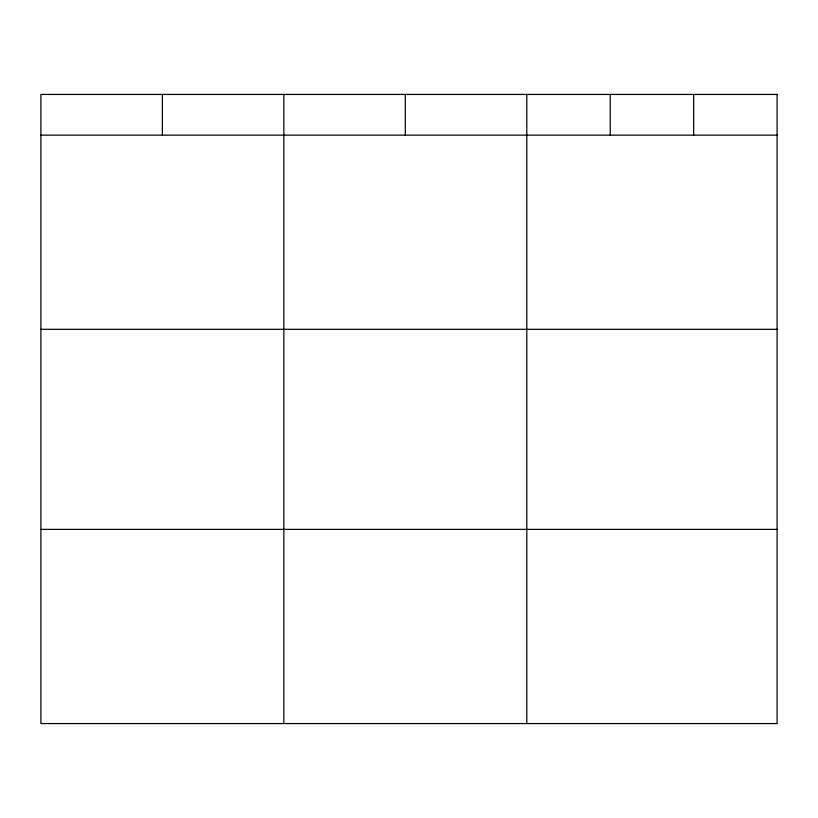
<?xml version="1.0" encoding="UTF-8"?>
<svg xmlns="http://www.w3.org/2000/svg" width="818" height="818" viewBox="0 0 818 818"><rect width="100%" height="100%" fill="white"/><g stroke="black" fill="none" stroke-linecap="round" stroke-linejoin="round"><path stroke-width="1.23" d="M40.9 135.134L777.1 135.134M40.9 329.317L777.1 329.317M40.9 529.389L777.1 529.389M693.664 94.428L693.664 135.134M610.228 94.428L610.228 135.134M526.792 94.428L526.792 723.572M405.319 94.428L405.319 135.134M283.846 94.428L283.846 723.572M162.373 94.428L162.373 135.134M777.1 94.428L40.9 94.428L40.9 723.572L777.1 723.572L777.1 94.428"/></g></svg>
